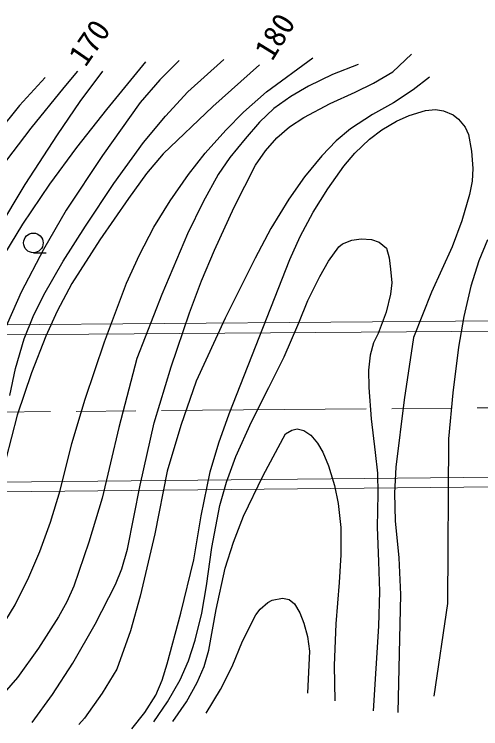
# Model space of a CAD drawing. Units: millimetres, scale not verified. Extents: x 40000 to 680000, y 20000 to 380000.
# Drawn here: x 275028 to 302358, y 251932 to 293794 of the extents above; entities that cross this region are included whole.
import ezdxf
from ezdxf.enums import TextEntityAlignment as Align

# ---------------------------------------------------------------- set-up
doc = ezdxf.new("R2010")
doc.units = ezdxf.units.MM
doc.header["$LTSCALE"] = 1000
doc.linetypes.add('CHAIN', pattern=[18.5, 12, -1.5, 3.5, -1.5])
for name, color, linetype, lineweight in [('M-BGD', 7, 'Continuous', 25), ('M-BMK', 2, 'CHAIN', 13), ('M-STR-STR2', 1, 'Continuous', 13)]:
    doc.layers.add(name, color=color, linetype=linetype, lineweight=lineweight)
doc.styles.add('ＭＳ ゴシック', font='')
doc.styles.get('ＭＳ ゴシック').set_extended_font_data('MS Gothic')

msp = doc.modelspace()

# ---------------------------------------------------------------- linework, layer by layer
at = {"layer": 'M-BGD'}
for p, q in [((297211, 290429), (298307, 291449)), ((280441, 288209), (282744, 291001)), ((284689, 291092), (283555, 289944)), ((285204, 289251), (287301, 291136)), ((289806, 289255), (292526, 291246)), ((289403, 290832), (286665, 288384)), ((295169, 290851), (293677, 290262)), ((277944, 289495), (278750, 290456)), ((280192, 290456), (278860, 288682)), ((293677, 290262), (292263, 289578)), ((296082, 289753), (297211, 290429)), ((299358, 290112), (298406, 289368)), ((276828, 290083), (275338, 288444)), ((283555, 289944), (282401, 288625)), ((294998, 289232), (296082, 289753)), ((276016, 287129), (277944, 289495)), ((292263, 289578), (291222, 288968)), ((298406, 289368), (297242, 288599)), ((283885, 287830), (285204, 289251)), ((288452, 288053), (289806, 289255)), ((291222, 288968), (290239, 288271)), ((293534, 288569), (294998, 289232)), ((275338, 288444), (273897, 286702)), ((278860, 288682), (277535, 286734)), ((282401, 288625), (280203, 285524)), ((291997, 287755), (293534, 288569)), ((297242, 288599), (296010, 287924)), ((278693, 285993), (280441, 288209)), ((286665, 288384), (283746, 285613)), ((287424, 287006), (288452, 288053)), ((290239, 288271), (289404, 287475)), ((298161, 287861), (299119, 288153)), ((299119, 288153), (299717, 288210)), ((299717, 288210), (300175, 288144)), ((300175, 288144), (300734, 287907)), ((282596, 286281), (283885, 287830)), ((291160, 287194), (291997, 287755)), ((296010, 287924), (294719, 287076)), ((297427, 287532), (298161, 287861)), ((300734, 287907), (301065, 287655)), ((301065, 287655), (301452, 287180)), ((289404, 287475), (288552, 286501)), ((290410, 286547), (291160, 287194)), ((296566, 287022), (297427, 287532)), ((301452, 287180), (301651, 286741)), ((274219, 284759), (276016, 287129)), ((286220, 285650), (287424, 287006)), ((294719, 287076), (293893, 286373)), ((295839, 286468), (296566, 287022)), ((277535, 286734), (275645, 283813)), ((288552, 286501), (287662, 285405)), ((289746, 285788), (290410, 286547)), ((293893, 286373), (293050, 285508)), ((294984, 285656), (295839, 286468)), ((301651, 286741), (301821, 285776)), ((277115, 283831), (278693, 285993)), ((280866, 283877), (282596, 286281)), ((280203, 285524), (278068, 282326)), ((283746, 285613), (282782, 284459)), ((285238, 284399), (286220, 285650)), ((289171, 284953), (289746, 285788)), ((293050, 285508), (292041, 284279)), ((294330, 284888), (294984, 285656)), ((301821, 285776), (301893, 284759)), ((287662, 285405), (286983, 284398)), ((287919, 282484), (289171, 284953)), ((293391, 283572), (294330, 284888)), ((301893, 284759), (301858, 284025)), ((282782, 284459), (281710, 282993)), ((284163, 282864), (285238, 284399)), ((286983, 284398), (286089, 282803)), ((292041, 284279), (291105, 282965)), ((275537, 281487), (277115, 283831)), ((279201, 281372), (280866, 283877)), ((301858, 284025), (301705, 283230)), ((275645, 283813), (273883, 280902)), ((292545, 282190), (293391, 283572)), ((281710, 282993), (280043, 280577)), ((301705, 283230), (301242, 281690)), ((283212, 281315), (284163, 282864)), ((286089, 282803), (285179, 280937)), ((291105, 282965), (290066, 281244)), ((278068, 282326), (276739, 280011)), ((286765, 279972), (287919, 282484)), ((291781, 280768), (292545, 282190)), ((274063, 279115), (275537, 281487)), ((277901, 279330), (279201, 281372)), ((282356, 279695), (283212, 281315)), ((301242, 281690), (300679, 280171)), ((285179, 280937), (283667, 277368)), ((290066, 281244), (289140, 279511)), ((280043, 280577), (278402, 278010)), ((291178, 279421), (291781, 280768)), ((294253, 280340), (294808, 280555)), ((294808, 280555), (295354, 280630)), ((295354, 280630), (295953, 280592)), ((295953, 280592), (296398, 280449)), ((302751, 280582), (302252, 279353)), ((293433, 279326), (294040, 280171)), ((294040, 280171), (294253, 280340)), ((296398, 280449), (296836, 280097)), ((296836, 280097), (296994, 279520)), ((300679, 280171), (299475, 277505)), ((276739, 280011), (275427, 277505)), ((276146, 279823), (276896, 279823)), ((281603, 278039), (282356, 279695)), ((285990, 278185), (286765, 279972)), ((276767, 277363), (277901, 279330)), ((289140, 279511), (287386, 275985)), ((287625, 270389), (291178, 279421)), ((292931, 278431), (293433, 279326)), ((296994, 279520), (297064, 278858)), ((302252, 279353), (301782, 277867)), ((297064, 278858), (297141, 278058)), ((292237, 277032), (292931, 278431)), ((278402, 278010), (277548, 276405)), ((280322, 274611), (281603, 278039)), ((285285, 276291), (285990, 278185)), ((297141, 278058), (297078, 277388)), ((301782, 277867), (301372, 276092)), ((275427, 277505), (273869, 274003)), ((276132, 276094), (276767, 277363)), ((283667, 277368), (282212, 273620)), ((297078, 277388), (296815, 276342)), ((299475, 277505), (298418, 274848)), ((291694, 275723), (292237, 277032)), ((277548, 276405), (276872, 274926)), ((284224, 273143), (285285, 276291)), ((296815, 276342), (296355, 275083)), ((275598, 274785), (276132, 276094)), ((287386, 275985), (285684, 272303)), ((301372, 276092), (301065, 274295)), ((290833, 273727), (291694, 275723)), ((296355, 275083), (296079, 274543)), ((275104, 273044), (275598, 274785)), ((276872, 274926), (276040, 272785)), ((298418, 274848), (297869, 271202)), ((279172, 271245), (280322, 274611)), ((296079, 274543), (295871, 273826)), ((301065, 274295), (300720, 271609)), ((295871, 273826), (295791, 272942)), ((282212, 273620), (281150, 269580)), ((289938, 271916), (290833, 273727)), ((274768, 271457), (275104, 273044)), ((283224, 269851), (284224, 273143)), ((295791, 272942), (295807, 271930)), ((276040, 272785), (275189, 270297)), ((285684, 272303), (284794, 269701)), ((288919, 269905), (289938, 271916)), ((295807, 271930), (295931, 270097)), ((300720, 271609), (300476, 268921)), ((278409, 268641), (279172, 271245)), ((297869, 271202), (297384, 267255)), ((275189, 270297), (274208, 266432)), ((287010, 268675), (287625, 270389)), ((295931, 270097), (296172, 268119)), ((282404, 266211), (283224, 269851)), ((284794, 269701), (283994, 267023)), ((288007, 267877), (288919, 269905)), ((281150, 269580), (280170, 265437)), ((289603, 266764), (290928, 269213)), ((290928, 269213), (291283, 269429)), ((291283, 269429), (291611, 269496)), ((291611, 269496), (291996, 269399)), ((291996, 269399), (292403, 269124)), ((292403, 269124), (292797, 268662)), ((300476, 268921), (300406, 259275)), ((277722, 265892), (278409, 268641)), ((286511, 266977), (287010, 268675)), ((292797, 268662), (293097, 268130)), ((293097, 268130), (293432, 267336)), ((296172, 268119), (296311, 266914)), ((287462, 266384), (288007, 267877)), ((293432, 267336), (293788, 266184)), ((297384, 267255), (297307, 265730)), ((283994, 267023), (283253, 263358)), ((285969, 264401), (286511, 266977)), ((288454, 264379), (289603, 266764)), ((296311, 266914), (296336, 265702)), ((287077, 265019), (287462, 266384)), ((277150, 264026), (277722, 265892)), ((281668, 262462), (282404, 266211)), ((293788, 266184), (293997, 265124)), ((280170, 265437), (279400, 262864)), ((296336, 265702), (296295, 263751)), ((297307, 265730), (297336, 264110)), ((286609, 262542), (287077, 265019)), ((293997, 265124), (294154, 263717)), ((285547, 261833), (285969, 264401)), ((287869, 262869), (288454, 264379)), ((276521, 262316), (277150, 264026)), ((296295, 263751), (296364, 261726)), ((297336, 264110), (297553, 261941)), ((283253, 263358), (282396, 259692)), ((294154, 263717), (294158, 262119)), ((279400, 262864), (278517, 260290)), ((286292, 260299), (286609, 262542)), ((287386, 261333), (287869, 262869)), ((275887, 260813), (276521, 262316)), ((281325, 261301), (281668, 262462)), ((294158, 262119), (294056, 260508)), ((284794, 258703), (285547, 261833)), ((296364, 261726), (296421, 259971)), ((297553, 261941), (297654, 259805)), ((280950, 260373), (281325, 261301)), ((286857, 258922), (287386, 261333)), ((275077, 259184), (275887, 260813)), ((294056, 260508), (293864, 258086)), ((278517, 260290), (278115, 259364)), ((279760, 258056), (280950, 260373)), ((286013, 258702), (286292, 260299)), ((296421, 259971), (296374, 257946)), ((282396, 259692), (281830, 257672)), ((290139, 259464), (290753, 259579)), ((290753, 259579), (291130, 259495)), ((297654, 259805), (297497, 252890)), ((274204, 257741), (275077, 259184)), ((278115, 259364), (277621, 258478)), ((289431, 258935), (289886, 259335)), ((289886, 259335), (290139, 259464)), ((291130, 259495), (291437, 259259)), ((291437, 259259), (291765, 258722)), ((300406, 259275), (299604, 253834)), ((286436, 256529), (286857, 258922)), ((289183, 258605), (289431, 258935)), ((291765, 258722), (291998, 258125)), ((277621, 258478), (276450, 256656)), ((283978, 255740), (284794, 258703)), ((285632, 257128), (286013, 258702)), ((288402, 257058), (289183, 258605)), ((278467, 255771), (279760, 258056)), ((291998, 258125), (292205, 257340)), ((293864, 258086), (293773, 255637)), ((296374, 257946), (296055, 252989)), ((281830, 257672), (281045, 255416)), ((285228, 255909), (285632, 257128)), ((287789, 255573), (288402, 257058)), ((292205, 257340), (292316, 256469)), ((276450, 256656), (275224, 254942)), ((286145, 255579), (286436, 256529)), ((292316, 256469), (292211, 254023)), ((284746, 254794), (285228, 255909)), ((277261, 253933), (278467, 255771)), ((281045, 255416), (280176, 254012)), ((283689, 254769), (283978, 255740)), ((285747, 254646), (286145, 255579)), ((287102, 254227), (287789, 255573)), ((293773, 255637), (293803, 253567)), ((275224, 254942), (274152, 253738)), ((283319, 253905), (283689, 254769)), ((284006, 253506), (284746, 254794)), ((285111, 253516), (285747, 254646)), ((286265, 252837), (287102, 254227)), ((276070, 252303), (277261, 253933)), ((280176, 254012), (279134, 252553)), ((282671, 252891), (283319, 253905)), ((283202, 252343), (284006, 253506)), ((284313, 252351), (285111, 253516)), ((281911, 251932), (282671, 252891)), ((279134, 252553), (278818, 252176))]:
    msp.add_line(p, q, dxfattribs=at)
msp.add_ellipse((276146, 280400), major_axis=(0, 577), ratio=0.987815, dxfattribs=at)
at = {"layer": 'M-BMK'}
msp.add_line((265155, 270410), (363466, 271254), dxfattribs=at)
at = {"layer": 'M-STR-STR2'}
for p, q in [((367025, 276338), (64977, 273951)), ((64982, 273377), (367032, 275731)), ((366781, 267270), (65020, 264397)), ((65021, 263837), (366764, 266700))]:
    msp.add_line(p, q, dxfattribs=at)

# ---------------------------------------------------------------- texts
at = {"layer": 'M-BGD', "style": 'ＭＳ ゴシック'}
for s, rotation, p in [('180', 58.4, (290478, 290800)), ('170', 55.4, (279525, 290431))]:
    msp.add_text(s, height=1320, rotation=rotation, dxfattribs=at).set_placement(p, align=Align.BOTTOM_LEFT)

doc.saveas('drawing.dxf')
